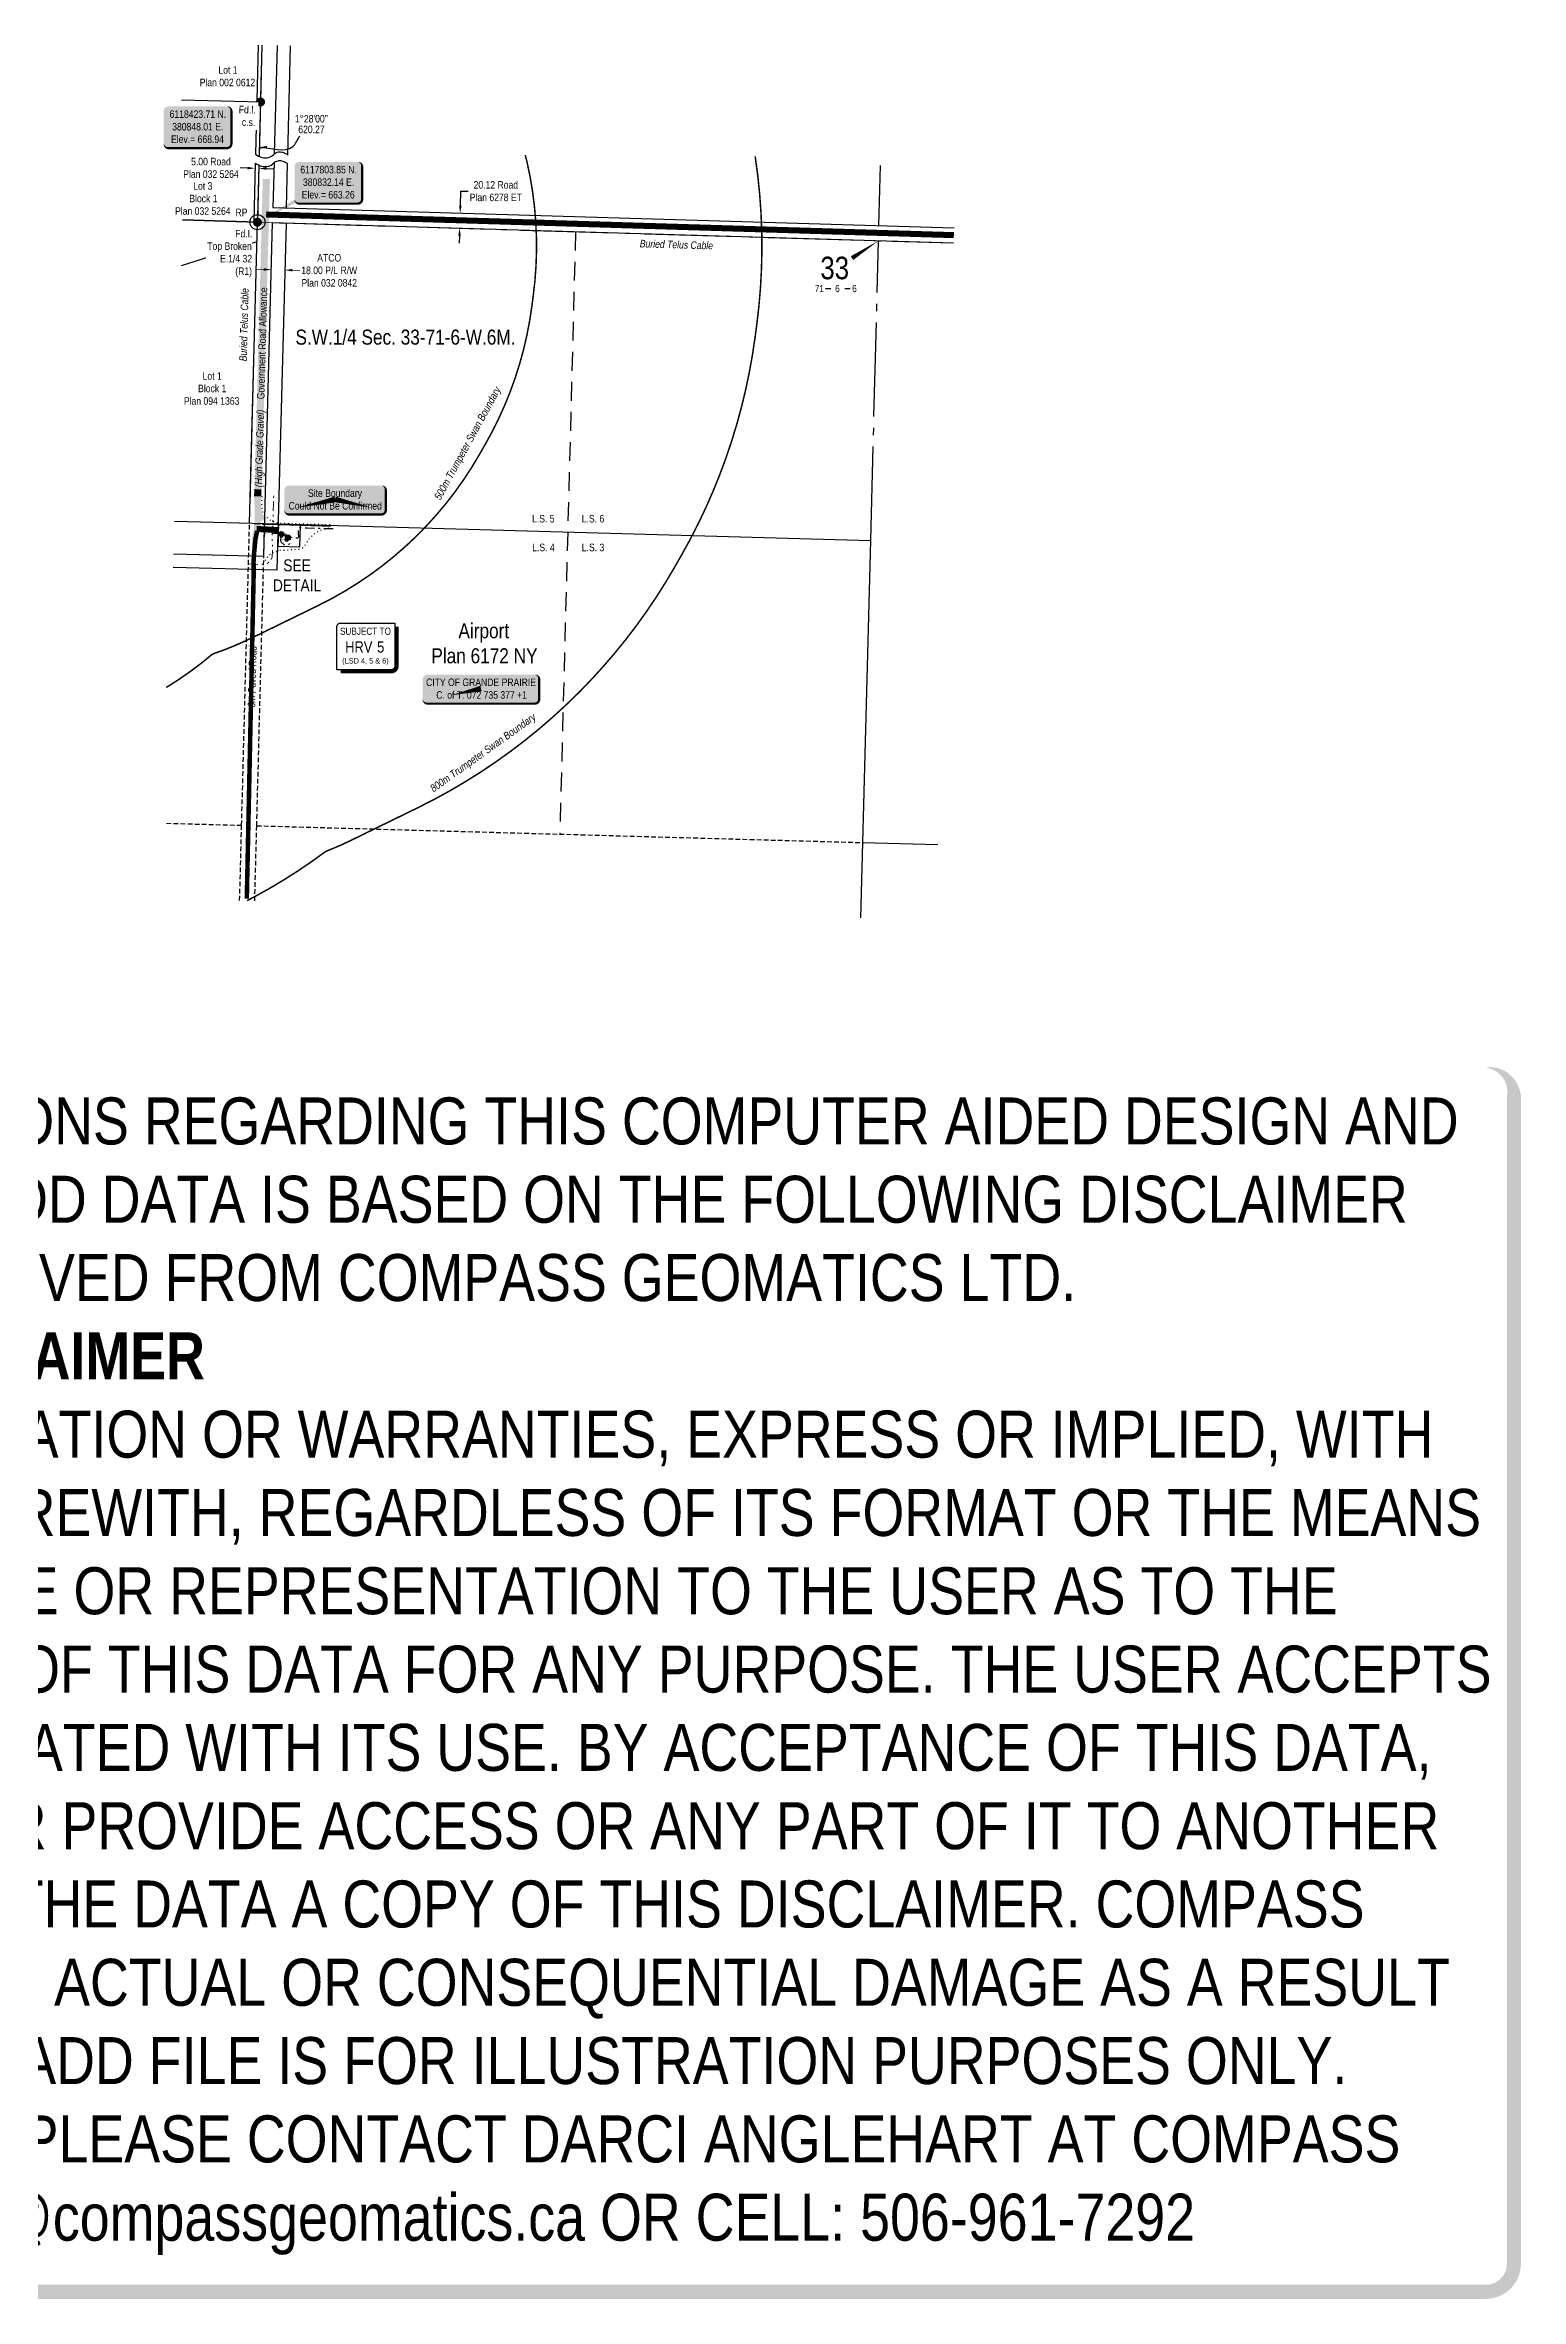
# Model space of a CAD drawing. Extents: x 378565 to 382514, y 6115041 to 6118047.
# Drawn here: x 380549 to 382514, y 6115041 to 6118039 of the extents above; entities that cross this region are included whole.
import ezdxf
from ezdxf.enums import TextEntityAlignment as Align

# ---------------------------------------------------------------- set-up
doc = ezdxf.new("R2010")
doc.units = 0
doc.header["$LTSCALE"] = 5
doc.header["$PDMODE"] = 3
doc.header["$PDSIZE"] = 5
for name, pattern in [('CENTERLINEX3', [5, 2.5, -1, 0.5, -1]), ('CENTERLINEX33', [6.5, 2.5, -1, 0.5, -1, 0.5, -1]), ('DASHDOT2', [12.7, 6.35, -3.175, 0, -3.175]), ('foc-LSD', [8, 5, -3]), ('foc-QUARTERLINE', [33, 25, -3, 2, -3]), ('foc-TOPO', [1, 0.2, -0.8]), ('foc-TRAV', [1.875, 1.25, -0.625])]:
    doc.linetypes.add(name, pattern=pattern)
doc.layers.get('Defpoints').update_dxf_attribs({"color": 9})
for name, color, linetype in [('10', 1, 'Continuous'), ('35', 37, 'Continuous'), ('9', 3, 'Continuous'), ('AS-CABLE', 224, 'foc-CABLE'), ('AS-FENCE-DASH', 48, 'foc-FENCE-DASH'), ('AS-OWNER', 7, 'Continuous'), ('AS-POWER-OH-ATCO PIPELINES', 241, 'foc-OHPOWER'), ('AS-ROADS', 254, 'Continuous'), ('AS-SYMBOL', 7, 'Continuous'), ('AS-WILDLIFE', 131, 'DASHDOT2'), ('C-RW', 13, 'Continuous'), ('C-SYMBOL', 7, 'Continuous'), ('CG-NOTES', 7, 'Continuous'), ('CTW', 7, 'Continuous'), ('DETAIL-T', 7, 'Continuous'), ('L-BD', 7, 'Continuous'), ('L-MON', 1, 'Continuous'), ('L-QSEC', 8, 'foc-QUARTERLINE'), ('L-ROAD-T', 7, 'Continuous'), ('L-SEC', 7, 'Continuous'), ('L-SECLBL', 7, 'Continuous'), ('L-SECTION-LSD', 7, 'foc-LSD'), ('L-TITLEDB', 4, 'Continuous'), ('L-TITLEDB-T', 4, 'Continuous'), ('L-WATER-DASH', 7, 'foc-TRAV'), ('T-GENERAL', 48, 'foc-TOPO')]:
    doc.layers.add(name, color=color, linetype=linetype)
for name, color, linetype, lineweight in [('AS-GENERAL', 48, 'Continuous', 18), ('C-RW-T', 13, 'Continuous', 9), ('EXISTING PIPE (EXIST OR HP)', 240, 'CENTERLINEX33', 20), ('T-TEXT', 48, 'Continuous', 18)]:
    doc.layers.add(name, color=color, linetype=linetype, lineweight=lineweight)
doc.layers.add('AS-TELUS-ATCO PIPELINES', color=7, linetype='foc-TEL', lineweight=9, true_color=0xff9c38)
doc.layers.add('EXISTING PIPE IP', color=7, linetype='CENTERLINEX3', lineweight=30, true_color=0x3800e0)
doc.layers.add('DISCLAIMER', color=7, linetype='Continuous', plot=False)
doc.styles.add('100L', font='ARIALN.TTF', dxfattribs={"height": 11})
doc.styles.add('175L', font='ARIALN.TTF', dxfattribs={"height": 20})
doc.styles.add('240', font='ARIALN.TTF', dxfattribs={"height": 30})
doc.styles.add('80', font='ARIALN.TTF', dxfattribs={"height": 10})
doc.styles.add('80CG', font='ARIALN.TTF', dxfattribs={"height": 10})
doc.styles.add('80L', font='ARIALN.TTF', dxfattribs={"height": 10})
doc.styles.add('80LS', font='ARIALNI.TTF', dxfattribs={"height": 10})
doc.styles.add('foc-LtypeFont', font='ARIALN.TTF', dxfattribs={"height": 7.35})
doc.styles.add('HRV', font='ARIALN.TTF', dxfattribs={"height": 3})
doc.styles.add('SIMPLEX', font='ARIALN.TTF')
doc.linetypes.add('foc-CABLE', pattern='A,2,-1,["C",foc-LtypeFont,S=0.2,R=0,X=-0.625,Y=-0.75],-1.24,8', length=12.24)
doc.linetypes.add('foc-FENCE-DASH', pattern='A,0.5,-0.5,1,-0.5,1,-0.5,1,-0.5,1,-0.5,["X",foc-LtypeFont,S=0.2,R=0,X=-0.625,Y=-0.75],-0.5', length=7.5)
doc.linetypes.add('foc-OHPOWER', pattern='A,10,-1,["O/P",foc-LtypeFont,S=0.2,R=0,X=-0.5,Y=-0.75],-3.25', length=14.25)
doc.linetypes.add('foc-TEL', pattern='A,2,-1,["T",foc-LtypeFont,S=0.2,R=0,X=-0.425,Y=-0.75],-1.24,8', length=12.24)
doc.linetypes.add('foc-TEL-NOLINE', pattern='A,0,-2,["T",foc-LtypeFont,S=0.2,R=0,X=-0.425,Y=-0.75],-10.24', length=12.24)
doc.dimstyles.new('Compass 5 000', dxfattribs={"dimscale": 5, "dimtxt": 9, "dimasz": 2, "dimexe": 0.2, "dimexo": 0.0625, "dimgap": 0.5, "dimtad": 0, "dimtih": 1, "dimtoh": 1, "dimzin": 0, "dimdsep": 46, "dimtxsty": '80CG', "dimcen": 0.1, "dimse1": 1, "dimse2": 1, "dimclrd": 256, "dimclrt": 256, "dimaunit": 1, "dimadec": 4, "dimazin": 0, "dimtfac": 0.06, "dimtofl": 0, "dimtmove": 0, "dimatfit": 1, "dimfxl": 0.2, "dimtolj": 1, "dimtzin": 0, "dimlwd": -1, "dimarcsym": 0})

# ---------------------------------------------------------------- blocks, each defined once
blk = doc.blocks.new('fdia')
at = {"color": 255, "const_width": 1}
blk.add_lwpolyline([(-0.5, 0, 1), (0.5, 0, 1)], format="xyb", close=True, dxfattribs=at)
blk = doc.blocks.new('Fdiaa')
blk.add_blockref('fdia', (0, 0))
blk = doc.blocks.new('fdib')
at = {"color": 1, "const_width": 1.6}
blk.add_lwpolyline([(-0.4, 0, 1), (0.4, 0, 1)], format="xyb", close=True, dxfattribs=at)
at = {"color": 1}
blk.add_circle((0, 0), 0.8, dxfattribs=at)
blk = doc.blocks.new('Fdibb')
blk.add_blockref('fdib', (0, 0))
blk = doc.blocks.new('fdicc')
for name in ['Fdibb', 'Fdiaa']:
    blk.add_blockref(name, (0, 0))
blk = doc.blocks.new('FDI')
blk.add_blockref('fdicc', (0, 0))
blk = doc.blocks.new('RISER')
h = blk.add_hatch(color=255)
h.dxf.hatch_style = 1
edge = h.paths.add_edge_path()
edge.add_arc((0, 0), 0.7, 0, 360)
blk.add_hatch(color=48).paths.add_polyline_path([(0.58, -0.15), (-0.58, -0.15, 0.774597)])
at = {"color": 48}
blk.add_line((-0.58, -0.15), (0.58, -0.15), dxfattribs=at)
blk.add_circle((0, 0), 0.6, dxfattribs=at)
blk = doc.blocks.new('L-SECLBL')
at = {"layer": '9', "color": 7}
for p, q in [((-5.1, -27.8), (-12.3, -27.8)), ((20.7, -27.8), (13.5, -27.8))]:
    blk.add_line(p, q, dxfattribs=at)
at = {"layer": '10', "color": 2, "style": 'SIMPLEX'}
blk.add_attdef('SEC', text='', height=30, dxfattribs=at).set_placement((0, 0), align=Align.MIDDLE)
at = {"layer": '10', "color": 5, "style": '80L'}
blk.add_attdef('TWP', text='', height=9.5, dxfattribs=at).set_placement((-14.4, -27.4), align=Align.MIDDLE_RIGHT)
blk.add_attdef('RGE', text='', height=9.5, dxfattribs=at).set_placement((3.6, -27.4), align=Align.MIDDLE_CENTER)
blk.add_attdef('MER', text='', height=9.5, dxfattribs=at).set_placement((23.2, -27.4), align=Align.MIDDLE_LEFT)
blk = doc.blocks.new('*D606')
at = {"layer": 'Defpoints', "color": 0, "transparency": 16777216}
for p in [(381099.6, 6117795.9), (381100.2, 6117816), (381101.9, 6117815.9)]:
    blk.add_point(p, dxfattribs=at)
at = {"layer": 'L-TITLEDB-T', "transparency": 16777216}
for p, q in [((381102.2, 6117825.9), (381102.8, 6117845.1)), ((381102.8, 6117845.1), (381112.8, 6117845.1)), ((381101, 6117785.8), (381100.7, 6117775.8))]:
    blk.add_line(p, q, dxfattribs=at)
for points in [[(381100.5, 6117826), (381103.9, 6117825.9), (381101.9, 6117815.9)], [(381099.3, 6117785.9), (381102.7, 6117785.8), (381101.3, 6117795.8)]]:
    blk.add_solid(points, dxfattribs=at)
at = {"layer": 'L-TITLEDB-T', "transparency": 16777216, "insert": (381149.4, 6117845.1), "char_height": 10, "attachment_point": 5, "style": '80CG'}
blk.add_mtext('\\A1;20.12 Road\\PPlan 6278 ET', dxfattribs=at)
blk = doc.blocks.new('*D609')
at = {"layer": 'C-RW-T', "transparency": 16777216}
for p, q in [((380840.6, 6117740.9), (380830.6, 6117741.2)), ((380878.6, 6117739.9), (380888.6, 6117739.7))]:
    blk.add_line(p, q, dxfattribs=at)
for points in [[(380840.7, 6117742.6), (380840.6, 6117739.3), (380850.6, 6117740.7)], [(380878.6, 6117741.6), (380878.5, 6117738.3), (380868.6, 6117740.2)]]:
    blk.add_solid(points, dxfattribs=at)
at = {"layer": 'Defpoints', "color": 0, "transparency": 16777216}
for p in [(380868.6, 6117740.2), (380846, 6117563.4), (380863.9, 6117563)]:
    blk.add_point(p, dxfattribs=at)
at = {"layer": 'C-RW-T', "transparency": 16777216, "insert": (380927.7, 6117739.7), "char_height": 10, "attachment_point": 5, "style": '80CG'}
blk.add_mtext('\\A1;ATCO\\P18.00 P/L R/W\\PPlan 032 0842', dxfattribs=at)
blk = doc.blocks.new('HRV')
blk.add_lwpolyline([(-35.1, 31.6), (37.2, 31.6), (37.2, -25.5, -0.414214), (32.2, -30.5), (-40.1, -30.5), (-40.1, 26.6, -0.414214)], format="xyb", close=True)
at = {"const_width": 5, "flags": 128}
blk.add_lwpolyline([(-35.1, -33), (32.2, -33, 0.414214), (39.7, -25.5), (39.7, 26.6)], format="xyb", dxfattribs=at)
at = {"style": '80L'}
blk.add_text('SUBJECT TO', height=9.5, dxfattribs=at).set_placement((-2, 13.1), align=Align.BOTTOM_CENTER)
blk.add_attdef('(N.W.1/4 00)', text='', height=7.12, dxfattribs=at).set_placement((-2, -24.4), align=Align.BOTTOM_CENTER)
at = {"layer": 'CTW', "color": 3, "style": 'HRV'}
blk.add_text('HRV', height=15, dxfattribs=at).set_placement((-10.9, -0.2), align=Align.MIDDLE_CENTER)
blk.add_attdef('0', text='', height=15, dxfattribs=at).set_placement((18.3, -0.2), align=Align.MIDDLE_CENTER)
blk = doc.blocks.new('*U649')
h = blk.add_hatch(color=254)
edge = h.paths.add_edge_path()
edge.add_line((-39, -28.5), (39, -28.5))
edge.add_arc((39, -22.5), 6, 270, 360)
edge.add_line((45, -22.5), (45, 21))
edge.add_arc((39, 21), 6, 0, 90)
edge.add_line((39, 27), (-39, 27))
edge.add_arc((-39, 21), 6, 90, 180)
edge.add_line((-45, 21), (-45, -22.5))
edge.add_arc((-39, -22.5), 6, 180, 270)
at = {"color": 1, "flags": 128}
blk.add_lwpolyline([(-88.2, -50.3, 0, 10, 0), (0, 0, 5, 5, 0)], format="xyseb", dxfattribs=at)
blk.add_lwpolyline([(-39, -28.5, 3, 3, 0), (39, -28.5, 3, 3, 0.414214), (45, -22.5, 3, 3, 0), (45, 21, 3, 0, 0.414214), (39, 27, 0, 0, 0), (-39, 27, 0, 0, 0.414214), (-45, 21, 0, 0, 0), (-45, -22.5, 0, 3, 0.414214)], format="xyseb", close=True, dxfattribs=at)
at = {"color": 1, "style": '80'}
blk.add_attdef('ENTER_TEXT_001', (-36, -5), '', height=10, dxfattribs=at)
blk = doc.blocks.new('*U650')
at = {"layer": '35', "color": 3}
blk.add_circle((0, 0), 10, dxfattribs=at)
at = {"layer": '35', "color": 3, "style": '80'}
blk.add_attdef('RP_001', (-29.2, 8), '', height=10, dxfattribs=at)
blk = doc.blocks.new('*U651')
h = blk.add_hatch(color=254)
edge = h.paths.add_edge_path()
edge.add_line((-39, -28.5), (39, -28.5))
edge.add_arc((39, -22.5), 6, 270, 360)
edge.add_line((45, -22.5), (45, 21))
edge.add_arc((39, 21), 6, 0, 90)
edge.add_line((39, 27), (-39, 27))
edge.add_arc((-39, 21), 6, 90, 180)
edge.add_line((-45, 21), (-45, -22.5))
edge.add_arc((-39, -22.5), 6, 180, 270)
at = {"color": 1, "flags": 128}
blk.add_lwpolyline([(-42.1, -25.6, 0, 10, 0), (0, 0, 5, 5, 0)], format="xyseb", dxfattribs=at)
blk.add_lwpolyline([(-39, -28.5, 3, 3, 0), (39, -28.5, 3, 3, 0.414214), (45, -22.5, 3, 3, 0), (45, 21, 3, 0, 0.414214), (39, 27, 0, 0, 0), (-39, 27, 0, 0, 0.414214), (-45, 21, 0, 0, 0), (-45, -22.5, 0, 3, 0.414214)], format="xyseb", close=True, dxfattribs=at)
at = {"color": 1, "style": '80'}
blk.add_attdef('ENTER_TEXT_001', (-36, -5), '', height=10, dxfattribs=at)
blk = doc.blocks.new('*U660')
h = blk.add_hatch(color=59)
edge = h.paths.add_edge_path()
edge.add_line((-71.5, -20), (71.5, -20))
edge.add_arc((71.5, -14), 6, 270, 360)
edge.add_line((77.5, -14), (77.5, 12.5))
edge.add_arc((71.5, 12.5), 6, 0, 90)
edge.add_line((71.5, 18.5), (-71.5, 18.5))
edge.add_arc((-71.5, 12.5), 6, 90, 180)
edge.add_line((-77.5, 12.5), (-77.5, -14))
edge.add_arc((-71.5, -14), 6, 180, 270)
at = {"color": 1, "flags": 128}
blk.add_lwpolyline([(-71.5, -20, 3, 3, 0), (71.5, -20, 3, 3, 0.414214), (77.5, -14, 3, 3, 0), (77.5, 12.5, 3, 0, 0.414214), (71.5, 18.5, 0, 0, 0), (-71.5, 18.5, 0, 0, 0.414214), (-77.5, 12.5, 0, 0, 0), (-77.5, -14, 0, 3, 0.414214)], format="xyseb", close=True, dxfattribs=at)
blk.add_lwpolyline([(-39.3, -8.8, 0, 7.5, 0), (0, 0, 0, 0, 0)], format="xyseb", dxfattribs=at)
at = {"color": 1, "style": '80'}
blk.add_attdef('ENTER_TEXT_001', (-36, -5), '', height=10, dxfattribs=at)
blk = doc.blocks.new('*D661')
at = {"layer": 'Defpoints', "color": 0, "transparency": 16777216}
for p in [(380828.9, 6117871.9), (380829, 6117875.6), (380833.9, 6117871.8)]:
    blk.add_point(p, dxfattribs=at)
at = {"layer": 'L-TITLEDB-T', "transparency": 16777216}
for p, q in [((380819, 6117875.8), (380809, 6117876.1)), ((380844, 6117875.2), (380854, 6117874.9))]:
    blk.add_line(p, q, dxfattribs=at)
for points in [[(380819, 6117877.5), (380818.9, 6117874.1), (380829, 6117875.6)], [(380844, 6117876.8), (380843.9, 6117873.5), (380834, 6117875.4)]]:
    blk.add_solid(points, dxfattribs=at)
at = {"layer": 'L-TITLEDB-T', "transparency": 16777216, "insert": (380770.3, 6117876.1), "char_height": 10, "attachment_point": 5, "style": '80CG'}
blk.add_mtext('\\A1;5.00 Road\\PPlan 032 5264', dxfattribs=at)
blk = doc.blocks.new('*U666')
h = blk.add_hatch(color=255)
edge = h.paths.add_edge_path()
edge.add_line((-61.5, -20), (61.5, -20))
edge.add_arc((61.5, -14), 6, 270, 360)
edge.add_line((67.5, -14), (67.5, 12.5))
edge.add_arc((61.5, 12.5), 6, 0, 90)
edge.add_line((61.5, 18.5), (-61.5, 18.5))
edge.add_arc((-61.5, 12.5), 6, 90, 180)
edge.add_line((-67.5, 12.5), (-67.5, -14))
edge.add_arc((-61.5, -14), 6, 180, 270)
at = {"color": 1, "flags": 128}
blk.add_lwpolyline([(-61.5, -20, 3, 3, 0), (61.5, -20, 3, 3, 0.414214), (67.5, -14, 3, 3, 0), (67.5, 12.5, 3, 0, 0.414214), (61.5, 18.5, 0, 0, 0), (-61.5, 18.5, 0, 0, 0.414214), (-67.5, 12.5, 0, 0, 0), (-67.5, -14, 0, 3, 0.414214)], format="xyseb", close=True, dxfattribs=at)
for points in [[(-51.5, -11.2, 0, 7.5, 0), (0, 0, 0, 0, 0)], [(49.4, -11.1, 0, 7.5, 0), (0, 0, 0, 0, 0)]]:
    blk.add_lwpolyline(points, format="xyseb", dxfattribs=at)
at = {"color": 1, "style": '80'}
blk.add_attdef('ENTER_TEXT_001', (-26.8, -4.9), '', height=10, dxfattribs=at)
blk = doc.blocks.new('Disclaimer_Legal')
at = {"layer": 'DISCLAIMER', "color": 254, "flags": 128}
blk.add_lwpolyline([(-3612.9, -1104.6, 37.5, 37.5, 0), (4096.1, -1104.6, 37.5, 37.5, 0.414214), (4171.1, -1029.6, 37.5, 37.5, 0), (4171.1, 2078.7, 37.5, 0, 0.414214), (4096.1, 2153.7, 0, 0, 0), (-3612.9, 2153.7, 0, 0, 0.414214), (-3687.9, 2078.7, 0, 0, 0), (-3687.9, -1029.6, 0, 37.5, 0.414214)], format="xyseb", close=True, dxfattribs=at)
at = {"layer": 'DISCLAIMER', "color": 254, "insert": (241.6, 533.9), "char_height": 125, "width": 7717.568, "attachment_point": 5, "style": '80'}
blk.add_mtext('NOTICE TO THE CORPORATION, PERSON &/OR PERSONS REGARDING THIS COMPUTER AIDED DESIGN AND DRAFTING (CADD) FILES. ACCEPTANCE OF THE CADD DATA IS BASED ON THE FOLLOWING DISCLAIMER WHICH COVERS ALL CADD DATA RECIEVED FROM COMPASS GEOMATICS LTD.\\P{\\fArial Narrow|b1|i0|c0|p34;DISCLAIMER}\\PCOMPASS GEOMATICS LTD. MAKES NO REPRESENTATION OR WARRANTIES, EXPRESS OR IMPLIED, WITH RESPECT TO THE REUSE OF THE DATA PROVIDED HEREWITH, REGARDLESS OF ITS FORMAT OR THE MEANS OF ITS TRANSMISSION. THERE IS NO GUARANTEE OR REPRESENTATION TO THE USER AS TO THE ACCURACY, CURRENCY, SUITABILITY OR RELIABILITY OF THIS DATA FOR ANY PURPOSE. THE USER ACCEPTS THE DATA "AS IS", AND ASSUMES ALL RISKS ASSOCIATED WITH ITS USE. BY ACCEPTANCE OF THIS DATA, THE USER AGREES NOT TO TRANSMIT THIS DATA OR PROVIDE ACCESS OR ANY PART OF IT TO ANOTHER PARTY UNLESS THE USER SHALL INCLUDE WITH THE DATA A COPY OF THIS DISCLAIMER. COMPASS GEOMATICS LTD. ASSUMES NO RESPONSIBILITY FOR ACTUAL OR CONSEQUENTIAL DAMAGE AS A RESULT OF ANY USER\'S RELIANCE ON THIS DATA. THIS CADD FILE IS FOR ILLUSTRATION PURPOSES ONLY.\\PIF YOU REQUIRE MORE ACCURATE INFORMATION, PLEASE CONTACT DARCI ANGLEHART AT COMPASS GEOMATICS LTD. VIA EMAIL: darci.anglehart@compassgeomatics.ca OR CELL: 506-961-7292', dxfattribs=at)

msp = doc.modelspace()

# ---------------------------------------------------------------- hatches: boundary and pattern name
at = {"layer": 'AS-ROADS'}
h = msp.add_hatch(color=256, dxfattribs=at)
h.dxf.hatch_style = 1
h.paths.add_polyline_path([(380830.147, 6117341.751), (380830.315, 6117351.961), (380830.168, 6117361.377), (380831.105, 6117371.03), (380833.066, 6117381.445), (380833.949, 6117390.18), (380835.313, 6117390.867), (380839.536, 6117391.35), (380836.609, 6117399.524), (380836.08, 6117404.026), (380836.822, 6117406.876), (380841.348, 6117407.029), (380842.808, 6117411.414), (380838.548, 6117415.89), (380836.354, 6117430.016), (380837.126, 6117439.274), (380827.614, 6117439.405), (380828.162, 6117429.418), (380828.479, 6117417.038), (380828.337, 6117403.383), (380826.469, 6117392.605), (380825.215, 6117382.376), (380824.705, 6117371.209), (380824.893, 6117361.91), (380824.512, 6117351.691), (380824.529, 6117341.569)])

# ---------------------------------------------------------------- linework, layer by layer
at = {"layer": 'AS-CABLE', "linetype": 'Continuous', "const_width": 0.1, "flags": 128}
for points in [[(380865.251, 6117381.696), (380868.951, 6117381.606)], [(380865.256, 6117381.288), (380868.935, 6117381.223)]]:
    msp.add_lwpolyline(points, dxfattribs=at)
at = {"layer": 'AS-FENCE-DASH', "flags": 128}
for points in [[(380838.335, 6117401.856), (380859.881, 6117401.459), (380860.126, 6117401.6), (380889.499, 6117400.725), (380918.144, 6117399.647), (380929.585, 6117399.384)], [(380859.948, 6117391.041), (380859.363, 6117372.715), (380888.726, 6117371.939), (380889.499, 6117400.725)], [(380860.261, 6117401.596), (380860.199, 6117399.506)], [(380860.132, 6117398.2), (380860.133, 6117397.195)]]:
    msp.add_lwpolyline(points, dxfattribs=at)
at = {"layer": 'AS-GENERAL', "const_width": 0.3, "flags": 128}
for points in [[(380838.276, 6117401.871), (380827.689, 6117402.03)], [(380860.199, 6117399.506), (380860.132, 6117398.2)], [(380860.133, 6117397.195), (380859.948, 6117391.041)]]:
    msp.add_lwpolyline(points, dxfattribs=at)
at = {"layer": 'AS-GENERAL', "flags": 128}
for points in [[(380865.246, 6117385.989), (380865.272, 6117384.832), (380862.467, 6117384.77), (380862.421, 6117386.8), (380865.226, 6117386.863), (380866.007, 6117386.88), (380866.026, 6117386.007)], [(380869.024, 6117385.242), (380868.9, 6117379.618), (380872.376, 6117379.509), (380872.531, 6117385.166)]]:
    msp.add_lwpolyline(points, close=True, dxfattribs=at)
at = {"layer": 'AS-POWER-OH-ATCO PIPELINES', "linetype": 'Continuous', "const_width": 0.3}
msp.add_lwpolyline([(380865.2, 6117381.93), (380865.162, 6117380.112)], dxfattribs=at)
at = {"layer": 'AS-ROADS', "flags": 128}
for points, const_width in [([(380832.755, 6117439.484), (380844.046, 6117861.42)], 9.497), ([(380843.73, 6117814.112), (381758.984, 6117786.603)], 7.997), ([(380832.371, 6117439.06), (380832.796, 6117448.519)], 9.497), ([(380831.003, 6117395.697), (380860.965, 6117394.138)], 7.997), ([(380827.245, 6117341.494), (380826.951, 6117351.836), (380827.559, 6117361.678), (380828.458, 6117371.159), (380829.326, 6117381.79), (380831.786, 6117393.052)], 5.998), ([(380827.247, 6117341.789), (380817.971, 6116903.572)], 5.998)]:
    msp.add_lwpolyline(points, dxfattribs=dict(at, const_width=const_width))
at = {"layer": 'AS-TELUS-ATCO PIPELINES', "linetype": 'foc-TEL-NOLINE', "flags": 128}
for points in [[(380834.453, 6117894.126), (380837.304, 6118005.55)], [(380835.765, 6117946.132), (380836.933, 6117991.047)], [(380832.142, 6117803.846), (381758.711, 6117776.198)]]:
    msp.add_lwpolyline(points, dxfattribs=at)
at = {"layer": 'C-RW'}
for p, q in [((380872.548, 6117893.151), (380876.265, 6118038.393)), ((380870.748, 6117822.816), (380872.249, 6117881.462))]:
    msp.add_line(p, q, dxfattribs=at)
msp.add_lwpolyline([(380720.563, 6117362.371), (380840.608, 6117359.462), (380852.247, 6117803.246), (380870.233, 6117802.709), (380858.126, 6117341.038), (380720.091, 6117344.383)], dxfattribs=at)
at = {"layer": 'EXISTING PIPE (EXIST OR HP)', "flags": 128}
for points in [[(380820.346, 6117349.065), (380834.658, 6117348.306), (380844.244, 6117349.249), (380849.094, 6117352.829), (380851.641, 6117357.922), (380852.074, 6117366.51), (380851.973, 6117377.002), (380851.539, 6117384.602), (380851.774, 6117393.828), (380852.522, 6117400.567), (380852.992, 6117416.591), (380853.476, 6117428.629), (380853.85, 6117443.162)], [(380851.672, 6117389.828), (380858.608, 6117389.534), (380863.859, 6117389.237)]]:
    msp.add_lwpolyline(points, dxfattribs=at)
at = {"layer": 'EXISTING PIPE (EXIST OR HP)', "linetype": 'Continuous', "flags": 128}
for points in [[(380863.875, 6117389.172), (380870.15, 6117388.933), (380870.05, 6117385.234)], [(380866.006, 6117386.55), (380868.598, 6117386.586), (380868.605, 6117388.992)], [(380870.05, 6117385.234), (380870.079, 6117386.3), (380866.015, 6117386.3)]]:
    msp.add_lwpolyline(points, dxfattribs=at)
at = {"layer": 'EXISTING PIPE (EXIST OR HP)', "linetype": 'Continuous', "const_width": 0.3, "flags": 128}
for points in [[(380864.886, 6117389.134), (380865.641, 6117389.105)], [(380868.602, 6117387.878), (380868.604, 6117388.633)], [(380869.003, 6117388.977), (380869.758, 6117388.948)]]:
    msp.add_lwpolyline(points, dxfattribs=at)
at = {"layer": 'EXISTING PIPE IP', "flags": 128}
for points in [[(380863.399, 6117384.801), (380863.047, 6117380.307), (380863.43, 6117378.581), (380867.388, 6117375.13), (380871.704, 6117374.594), (380874.036, 6117375.268), (380875.317, 6117375.9), (380876.188, 6117378.337), (380876.082, 6117381.609), (380874.952, 6117383.247), (380872.433, 6117383.437)], [(380933.027, 6117395.683), (380915.489, 6117396.161), (380898.199, 6117396.549), (380889.446, 6117397.121), (380887.091, 6117397.092), (380886.093, 6117395.975), (380886.362, 6117390.05), (380886.618, 6117385.172), (380885.866, 6117383.617), (380883.268, 6117383.31), (380876.062, 6117384.107), (380873.223, 6117384.528)]]:
    msp.add_lwpolyline(points, dxfattribs=at)
at = {"layer": 'EXISTING PIPE IP', "linetype": 'Continuous', "flags": 128}
msp.add_lwpolyline([(380873.223, 6117384.528), (380872.513, 6117384.512), (380872.484, 6117383.453)], dxfattribs=at)
at = {"layer": 'L-QSEC'}
for p, q in [((381659.315, 6117799.287), (381661.408, 6117879.113)), ((380732.219, 6117806.828), (380832.142, 6117803.846)), ((381648.331, 6117380.462), (381658.787, 6117779.18))]:
    msp.add_line(p, q, dxfattribs=at)
at = {"layer": 'L-QSEC', "flags": 128}
msp.add_lwpolyline([(380852.247, 6117803.246), (381658.787, 6117779.18), (381758.711, 6117776.198)], dxfattribs=at)
at = {"layer": 'L-SEC'}
for p, q in [((380838.17, 6118039.368), (380834.453, 6117894.126)), ((380858.277, 6118038.853), (380854.59, 6117894.785)), ((380834.082, 6117879.656), (380832.142, 6117803.846)), ((380854.29, 6117883.096), (380852.761, 6117823.353)), ((380821.641, 6117403.425), (380832.142, 6117803.846)), ((381637.787, 6116978.396), (381737.716, 6116975.62))]:
    msp.add_line(p, q, dxfattribs=at)
at = {"layer": 'L-SEC', "flags": 128}
for points in [[(380829.157, 6117882.565, 0.10430834), (380838.064, 6117878.312, 0.11886171), (380846.754, 6117878.303, 0.14984313), (380853.512, 6117882.29, -0.16971404), (380859.648, 6117885.597, -0.11934456), (380865.772, 6117885.109, -0.09819619), (380872.249, 6117881.462)], [(380829.456, 6117894.254, 0.10430834), (380838.363, 6117890.001, 0.11886171), (380847.054, 6117889.992, 0.14984313), (380853.811, 6117893.979, -0.16971404), (380859.947, 6117897.286, -0.11934456), (380866.071, 6117896.798, -0.09819619), (380872.548, 6117893.151)]]:
    msp.add_lwpolyline(points, format="xyb", dxfattribs=at)
at = {"layer": 'L-SECLBL', "flags": 128}
msp.add_lwpolyline([(381658.787, 6117779.18, 0, 5.998, 0), (381623.444, 6117756.021, 0, 0, 0)], format="xyseb", dxfattribs=at)
at = {"layer": 'L-SECTION-LSD'}
msp.add_line((381255.517, 6117791.213), (381234.495, 6116989.598), dxfattribs=at)
at = {"layer": 'L-TITLEDB'}
for p, q in [((380730.898, 6117966.604), (380836.239, 6117963.907)), ((380852.761, 6117823.353), (381759.238, 6117796.305)), ((380852.247, 6117803.246), (381758.711, 6117776.198)), ((380831.455, 6117777.65), (380730.614, 6117745.646)), ((380721.712, 6117406.201), (380859.734, 6117402.367)), ((380859.734, 6117402.367), (381648.331, 6117380.462)), ((381635.166, 6116878.463), (381648.331, 6117380.462))]:
    msp.add_line(p, q, dxfattribs=at)
at = {"layer": 'L-TITLEDB', "flags": 128}
for points in [[(380833.173, 6118039.496), (380829.456, 6117894.254)], [(380838.17, 6118039.368), (380834.381, 6117891.345)], [(380829.157, 6117882.565), (380827.146, 6117803.995)]]:
    msp.add_lwpolyline(points, dxfattribs=at)
at = {"layer": 'L-WATER-DASH'}
for p, q in [((380811.097, 6117001.359), (380821.641, 6117403.425)), ((380831.203, 6117000.801), (380841.748, 6117402.898)), ((380711.168, 6117004.135), (380811.097, 6117001.359)), ((380808.476, 6116901.426), (380811.097, 6117001.359)), ((380828.582, 6116900.868), (380831.203, 6117000.801)), ((380831.203, 6117000.801), (381637.787, 6116978.396))]:
    msp.add_line(p, q, dxfattribs=at)
at = {"layer": 'T-GENERAL', "flags": 128}
for points in [[(380837.811, 6117438.863), (380837.627, 6117428.264), (380838.663, 6117419.699), (380842.365, 6117413.1), (380847.441, 6117408.319), (380852.983, 6117405.477), (380861.219, 6117403.608), (380891.898, 6117402.4), (380931.658, 6117401.5)], [(380840.127, 6117349.259), (380844.909, 6117357.596), (380850.847, 6117363.734), (380859.175, 6117367.112), (380887.306, 6117368.868), (380892.605, 6117370.743), (380895.549, 6117374.068), (380900.544, 6117381.914), (380907.57, 6117389.046), (380913.982, 6117393.084), (380920.887, 6117395.655), (380929.344, 6117397.014)]]:
    msp.add_lwpolyline(points, dxfattribs=at)

# ---------------------------------------------------------------- block references
at = {"xscale": 0.5, "yscale": 0.5, "zscale": 0.5}
msp.add_blockref('Disclaimer_Legal', (380418.761, 6115602.299), dxfattribs=at)
at = {"layer": 'AS-SYMBOL', "xscale": 4.999999999999995, "yscale": 4.999999999999995, "zscale": 4.999999999999995}
for p in [(380863.859, 6117389.241), (380872.433, 6117383.437), (380873.222, 6117384.545)]:
    msp.add_blockref('RISER', p, dxfattribs=at)
at = {"layer": 'CG-NOTES'}
ref = msp.add_blockref('*U666', (380935.532, 6117434.913), dxfattribs=dict(at, xscale=0.99967218, yscale=0.99967218, zscale=0.99967218))
ref.add_attrib('ENTER_TEXT_001', 'Site Boundary', (380899.353, 6117438.33), dxfattribs={"layer": '0', "color": 1, "height": 9.99672, "style": '80'})
ref.add_attrib('ENTER_TEXT_002', 'Could Not Be Confirmed', (380873.622, 6117421.492), dxfattribs={"layer": '0', "color": 1, "height": 9.99672, "style": '80'})
at = {"layer": 'CG-NOTES', "xscale": 0.99967218, "yscale": 0.99967218, "zscale": 0.99967218}
msp.add_blockref('HRV', (380977.903, 6117238.897), dxfattribs=at).add_auto_attribs({'(N.W.1/4 00)': '(LSD 4, 5 & 6)', '0': '5'})
at = {"layer": 'DETAIL-T'}
ref = msp.add_blockref('*U649', (380926.53, 6117857.028), dxfattribs=dict(at, xscale=0.9998998571974836, yscale=0.9998998571974836, zscale=0.9998998571974836))
ref.add_attrib('ENTER_TEXT_001', '6117803.85 N.', (380889.238, 6117868.799), dxfattribs={"layer": '0', "color": 1, "height": 9.999, "style": '80'})
ref.add_attrib('ENTER_TEXT_002', '380832.14 E.', (380892.713, 6117852.093), dxfattribs={"layer": '0', "color": 1, "height": 9.999, "style": '80'})
ref.add_attrib('ENTER_TEXT_003', 'Elev.= 663.26', (380891.158, 6117835.387), dxfattribs={"layer": '0', "color": 1, "height": 9.999, "style": '80'})
at = {"layer": 'L-MON', "xscale": 4.9983609, "yscale": 4.9983609, "zscale": 1.999999999999998}
for p in [(380836.239, 6117963.907), (380832.142, 6117803.846)]:
    msp.add_blockref('FDI', p, dxfattribs=at)
at = {"layer": 'L-SECLBL', "xscale": 0.99967218, "yscale": 0.99967218, "zscale": 0.99967218}
msp.add_blockref('L-SECLBL', (381600.415, 6117742.926), dxfattribs=at).add_auto_attribs({'SEC': '33', 'TWP': '71', 'RGE': '6', 'MER': '6'})

# ---------------------------------------------------------------- texts
at = {"layer": 'AS-GENERAL', "insert": (380841.786, 6117390.575), "char_height": 0.99967, "attachment_point": 1, "rotation": 358.470271, "style": '80L'}
msp.add_mtext_dynamic_manual_height_columns('{\\fArial Narrow|b0|i1|c0|p34;Ditch}', width=26.34486, gutter_width=50, heights=[0], dxfattribs=at)
at = {"layer": 'AS-TELUS-ATCO PIPELINES', "insert": (381340.913, 6117780.479), "char_height": 9.99672, "attachment_point": 1, "rotation": 358.290875, "style": '80L'}
msp.add_mtext_dynamic_manual_height_columns('\\pi0.31536;{\\fArial Narrow|b0|i1|c0|p34;Buried Telus Cable}', width=97.23615, gutter_width=50.013, heights=[0], dxfattribs=at)
at = {"layer": 'AS-WILDLIFE', "char_height": 9.99398, "attachment_point": 5, "style": '240'}
for s, insert, rotation in [('{\\fArial Narrow|b0|i1|c0|p34;500m Trumpeter Swan Boundary}', (381112.978, 6117509.048), 61.365511), ('{\\fArial Narrow|b0|i1|c0|p34;800m Trumpeter Swan Boundary}', (381133.145, 6117096.947), 35.57769)]:
    msp.add_mtext_dynamic_manual_height_columns(s, width=169.4873, gutter_width=44.988, heights=[0], dxfattribs=dict(at, insert=insert, rotation=rotation))
at = {"layer": 'C-SYMBOL', "color": 3, "style": '175L'}
msp.add_text('S.W.1/4 Sec. 33-71-6-W.6M.', height=19.99344, dxfattribs=at).set_placement((381029.145, 6117634.907), align=Align.BOTTOM_CENTER)
at = {"layer": 'C-SYMBOL', "color": 3, "insert": (381062.614, 6117270.24), "char_height": 19.99344, "attachment_point": 1, "style": '175L', "bg_fill": 3, "box_fill_scale": 1.2, "bg_fill_color": 256, "bg_fill_transparency": 0}
msp.add_mtext_dynamic_manual_height_columns('\\pi37.041;Airport\\P\\pi1.0028;Plan 6172 NY', width=141.40055, gutter_width=50, heights=[0], dxfattribs=at)
at = {"layer": 'DETAIL-T', "color": 3, "insert": (380884.857, 6117333.91), "char_height": 15.9948, "width": 63.61526, "attachment_point": 5, "style": '80CG'}
msp.add_mtext('SEE\\PDETAIL', dxfattribs=at)
at = {"layer": 'L-BD', "style": '80L'}
for s, p in [("1°28'00''", (380904.004, 6117941.534)), ('620.27', (380904.025, 6117927.289))]:
    msp.add_text(s, height=9.9967, dxfattribs=at).set_placement(p, align=Align.MIDDLE)
at = {"layer": 'L-ROAD-T', "style": '80L'}
msp.add_text('Government Road Allowance', height=9.99672, rotation=88.497773, dxfattribs=at).set_placement((380838.453, 6117642.694), align=Align.MIDDLE_CENTER)
at = {"layer": 'T-TEXT', "style": '80LS'}
msp.add_text('(High Grade Gravel)', height=9.99672, rotation=88.497773, dxfattribs=at).set_placement((380834.784, 6117502.788), align=Align.MIDDLE_CENTER)
at = {"layer": 'T-TEXT', "insert": (380820.125, 6117199.319), "char_height": 9.99672, "width": 82.7809, "attachment_point": 2, "rotation": 88.600716, "style": '80LS'}
msp.add_mtext('6m Paved Road', dxfattribs=at)

# ---------------------------------------------------------------- dimensions: what is measured, and where the dimension line sits
at = {"layer": 'C-RW-T'}
dim = msp.add_linear_dim(base=(380868.593, 6117740.187), p1=(380845.957, 6117563.431), p2=(380863.945, 6117562.959), angle=358.497773, text='ATCO\\P18.00 P/L R/W\\PPlan 032 0842', dimstyle='Compass 5 000', dxfattribs=at)
dim.commit()
dim.dimension.update_dxf_attribs({"geometry": '*D609', "text_midpoint": (380927.672, 6117739.663), "dimtype": 161})
at = {"layer": 'L-TITLEDB-T'}
dim = msp.add_linear_dim(base=(381101.896, 6117815.919), p1=(381099.598, 6117795.865), p2=(381100.197, 6117815.97), angle=88.290875, text='20.12 Road\\PPlan 6278 ET', dimstyle='Compass 5 000', dxfattribs=at)
dim.commit()
dim.dimension.update_dxf_attribs({"geometry": '*D606', "text_midpoint": (381149.43, 6117845.069), "dimtype": 161})

# ---------------------------------------------------------------- next in the draw order: block references
at = {"layer": 'AS-OWNER'}
ref = msp.add_blockref('*U660', (381129.691, 6117183.242), dxfattribs=dict(at, xscale=0.99967218, yscale=0.99967218, zscale=0.99967218))
ref.add_attrib('ENTER_TEXT_001', 'CITY OF GRANDE PRAIRIE', (381056.557, 6117186.66), dxfattribs={"layer": '0', "color": 1, "height": 9.99672, "style": '80'})
ref.add_attrib('ENTER_TEXT_002', 'C. of T. 072 735 377 +1', (381070.144, 6117169.821), dxfattribs={"layer": '0', "color": 1, "height": 9.99672, "style": '80'})

# ---------------------------------------------------------------- next in the draw order: texts
at = {"layer": 'L-MON', "insert": (380806.354, 6117958.851), "char_height": 9.99672, "attachment_point": 1, "rotation": 358.533873, "style": '80L', "bg_fill": 2}
msp.add_mtext_dynamic_manual_height_columns('\\pi1.0687;Fd.I.\\P\\pi5.6443;c.s.', width=22.04407, gutter_width=50, heights=[0], dxfattribs=at)
at = {"layer": 'L-TITLEDB-T', "char_height": 9.99672, "attachment_point": 1, "style": '80L', "bg_fill": 3, "box_fill_scale": 1.2, "bg_fill_color": 256, "bg_fill_transparency": 0}
for s, insert in [('\\pi25.47;Lot 1\\P\\pi0.54618;Plan 002 0612', (380754.711, 6118011.408)), ('\\pi24.682;Lot 3\\P\\pi19.442;Block 1\\P\\pi0.52572;Plan 032 5264', (380722.009, 6117857.022)), ('\\pi25.47;Lot 1\\P\\pi19.442;Block 1\\P\\pi0.51549;Plan 094 1363', (380733.716, 6117604.267))]:
    msp.add_mtext_dynamic_manual_height_columns(s, width=73.47653, gutter_width=50, heights=[0], dxfattribs=dict(at, insert=insert))

# ---------------------------------------------------------------- next in the draw order: linework, layer by layer
at = {"layer": 'AS-TELUS-ATCO PIPELINES', "linetype": 'foc-TEL-NOLINE', "flags": 128}
msp.add_lwpolyline([(380822.331, 6117429.734), (380834.081, 6117879.657)], dxfattribs=at)
at = {"layer": 'AS-WILDLIFE', "const_width": 1.999, "flags": 128}
for points in [[(380710.715, 6117184.666), (380726.748, 6117194.898), (380742.379, 6117205.733), (380757.585, 6117217.157), (380772.344, 6117229.153), (380786.299, 6117234.197), (380800.091, 6117239.668), (380813.709, 6117245.561), (380827.138, 6117251.872), (380913.051, 6117293.828), (380930.763, 6117302.919), (380948.1, 6117312.709), (380965.032, 6117323.18), (380981.535, 6117334.318), (380997.58, 6117346.104), (381013.144, 6117358.519), (381028.201, 6117371.544), (381042.728, 6117385.159), (381056.701, 6117399.341), (381070.098, 6117414.068), (381082.898, 6117429.317), (381095.081, 6117445.063), (381106.627, 6117461.282), (381117.518, 6117477.948), (381127.737, 6117495.035), (381135.728, 6117509.02), (381144.988, 6117525.981), (381153.586, 6117543.286), (381161.508, 6117560.911), (381168.744, 6117578.829), (381175.282, 6117597.013), (381181.112, 6117615.436), (381186.225, 6117634.071), (381190.615, 6117652.89), (381194.274, 6117671.864), (381197.197, 6117690.965), (381199.195, 6117705.95), (381201.422, 6117725.628), (381202.869, 6117745.378), (381203.532, 6117765.17), (381203.411, 6117784.973), (381202.505, 6117804.756), (381200.817, 6117824.487), (381198.348, 6117844.136), (381195.103, 6117863.671), (381191.087, 6117883.063), (381188.56, 6117893.223)], [(381188.56, 6117893.223), (381191.087, 6117883.063), (381195.103, 6117863.671), (381198.348, 6117844.136), (381200.817, 6117824.487), (381202.505, 6117804.756), (381203.411, 6117784.973), (381203.532, 6117765.17), (381202.869, 6117745.378), (381201.422, 6117725.628), (381199.195, 6117705.95), (381197.197, 6117690.965), (381194.274, 6117671.864), (381190.615, 6117652.89), (381186.225, 6117634.071), (381181.112, 6117615.436), (381175.282, 6117597.013), (381168.744, 6117578.829), (381161.508, 6117560.911), (381153.586, 6117543.286), (381144.988, 6117525.981), (381135.728, 6117509.02), (381127.737, 6117495.035), (381117.518, 6117477.948), (381106.627, 6117461.282), (381095.081, 6117445.063), (381082.898, 6117429.317), (381070.098, 6117414.068), (381056.701, 6117399.341), (381042.728, 6117385.159), (381028.201, 6117371.544), (381013.144, 6117358.519), (380997.58, 6117346.104), (380981.535, 6117334.318), (380965.032, 6117323.18), (380948.1, 6117312.709), (380930.763, 6117302.919), (380913.051, 6117293.828), (380827.138, 6117251.872), (380813.709, 6117245.561), (380800.091, 6117239.668), (380786.299, 6117234.197), (380772.344, 6117229.153), (380757.585, 6117217.157), (380742.379, 6117205.733), (380726.748, 6117194.898), (380715.991, 6117188.033)], [(381494.578, 6117891.331), (381497.93, 6117866.471), (381500.502, 6117841.518), (381502.29, 6117816.497), (381503.292, 6117791.432), (381503.508, 6117766.349), (381502.937, 6117741.27), (381501.58, 6117716.223), (381499.439, 6117691.229), (381496.514, 6117666.316), (381494.517, 6117651.331), (381491.024, 6117627.805), (381486.833, 6117604.393), (381481.948, 6117581.117), (381476.373, 6117557.995), (381470.113, 6117535.05), (381463.174, 6117512.302), (381455.561, 6117489.769), (381447.282, 6117467.473), (381438.344, 6117445.433), (381428.754, 6117423.668), (381418.522, 6117402.198), (381407.655, 6117381.042), (381396.165, 6117360.218), (381388.174, 6117346.232), (381376.233, 6117326.027), (381363.704, 6117306.18), (381350.598, 6117286.71), (381336.926, 6117267.632), (381322.701, 6117248.964), (381307.934, 6117230.721), (381292.638, 6117212.919), (381276.827, 6117195.574), (381260.513, 6117178.7), (381243.155, 6117161.786), (381225.293, 6117145.405), (381206.943, 6117129.573), (381188.121, 6117114.304), (381168.845, 6117099.613), (381149.133, 6117085.512), (381129.003, 6117072.015), (381108.474, 6117059.134), (381087.563, 6117046.881), (381066.291, 6117035.267), (381044.677, 6117024.303), (380958.763, 6116982.346), (380944.558, 6116975.581), (380922.631, 6116966.328), (380904.309, 6116953.072), (380885.595, 6116940.376), (380866.506, 6116928.252), (380847.059, 6116916.711), (380827.271, 6116905.763), (380818.309, 6116901.153)]]:
    msp.add_lwpolyline(points, dxfattribs=at)
at = {"layer": 'L-TITLEDB', "flags": 128}
msp.add_lwpolyline([(380834.082, 6117879.656), (380832.142, 6117803.846), (380732.219, 6117806.828)], dxfattribs=at)

# ---------------------------------------------------------------- next in the draw order: block references
at = {"xscale": 0.99967218, "yscale": 0.99967218, "zscale": 0.99967218}
msp.add_blockref('*U650', (380832.142, 6117803.846), dxfattribs=at).add_auto_attribs({'RP_001': 'RP'})
at = {"layer": 'DETAIL-T'}
ref = msp.add_blockref('*U651', (380752.525, 6117930.842), dxfattribs=dict(at, xscale=0.9998998571974836, yscale=0.9998998571974836, zscale=0.9998998571974836))
ref.add_attrib('ENTER_TEXT_001', '6118423.71 N.', (380715.234, 6117942.613), dxfattribs={"layer": '0', "color": 1, "height": 9.999, "style": '80'})
ref.add_attrib('ENTER_TEXT_002', '380848.01 E.', (380718.709, 6117925.908), dxfattribs={"layer": '0', "color": 1, "height": 9.999, "style": '80'})
ref.add_attrib('ENTER_TEXT_003', 'Elev.= 668.94', (380717.164, 6117909.202), dxfattribs={"layer": '0', "color": 1, "height": 9.999, "style": '80'})

# ---------------------------------------------------------------- next in the draw order: texts
at = {"layer": 'AS-TELUS-ATCO PIPELINES', "insert": (380807.909, 6117618.602), "char_height": 9.99672, "attachment_point": 1, "rotation": 88.497773, "style": '80L'}
msp.add_mtext_dynamic_manual_height_columns('\\pi0.31536;{\\fArial Narrow|b0|i1|c0|p34;Buried Telus Cable}', width=97.23615, gutter_width=50.013, heights=[0], dxfattribs=at)

# ---------------------------------------------------------------- next in the draw order: dimensions: what is measured, and where the dimension line sits
at = {"layer": 'L-TITLEDB-T'}
dim = msp.add_linear_dim(base=(380828.977, 6117875.551), p1=(380833.88, 6117871.752), p2=(380828.883, 6117871.88), angle=178.533873, text='5.00 Road\\PPlan 032 5264', dimstyle='Compass 5 000', dxfattribs=at)
dim.commit()
dim.dimension.update_dxf_attribs({"geometry": '*D661', "text_midpoint": (380770.259, 6117876.062), "dimtype": 161})

# ---------------------------------------------------------------- next in the draw order: leaders
at = {"layer": 'L-BD', "path_type": 1}
msp.add_leader([(380834.69, 6117903.397), (380879.171, 6117904.363), (380888.375, 6117918.243)], dimstyle='Compass 5 000', override={"dimgap": 0.5, "dimtad": 0}, dxfattribs=at)

# ---------------------------------------------------------------- next in the draw order: texts
at = {"layer": 'L-MON', "insert": (380764.987, 6117793.654), "char_height": 9.99672, "attachment_point": 1, "style": '80L', "bg_fill": 3, "box_fill_scale": 1.15, "bg_fill_color": 256, "bg_fill_true_color": 256, "bg_fill_transparency": 0}
msp.add_mtext_dynamic_manual_height_columns('\\pi37.542;Fd.I.\\P\\pi0.40555;Top Broken\\P\\pi17.365;E.1/4 32\\P\\pi37.644;(R1)', width=58.51746, gutter_width=50, heights=[0], dxfattribs=at)
at = {"layer": 'L-SECTION-LSD', "attachment_point": 1, "style": '100L', "bg_fill": 3, "box_fill_scale": 1.5, "bg_fill_color": 256, "bg_fill_transparency": 0}
for s, width, insert, char_height in [('\\pi1.768;L.S. 5', 30.40114, (381195.845, 6117414.33), 9.99672), ('L.S. 6', 30.48313, (381263.782, 6117414.33), 9.9967), ('\\pi1.9954;L.S. 4', 30.53989, (381195.845, 6117376.058), 9.99672), ('L.S. 3', 30.37591, (381263.782, 6117376.058), 9.9967)]:
    msp.add_mtext_dynamic_manual_height_columns(s, width=width, gutter_width=55, heights=[0], dxfattribs=dict(at, insert=insert, char_height=char_height))

doc.saveas('drawing.dxf')
